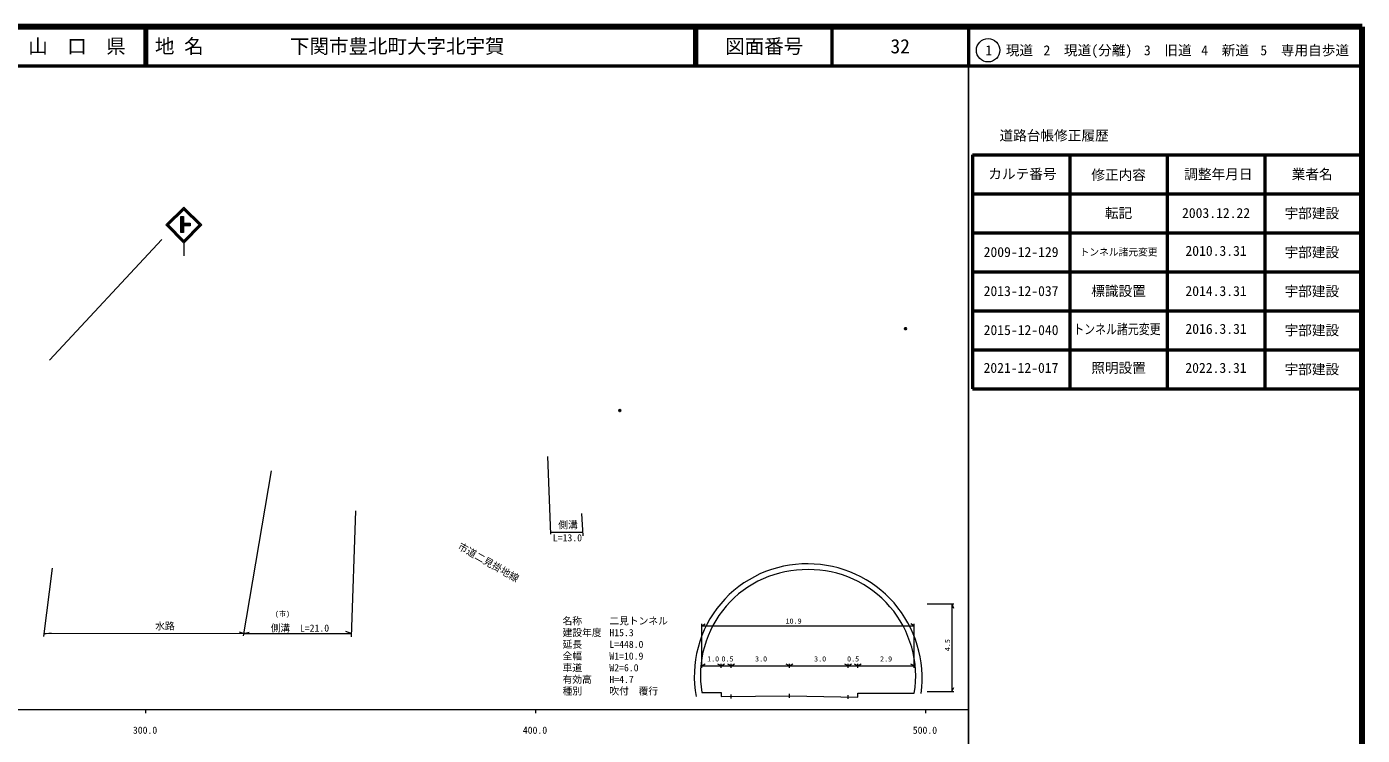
# Model space of a CAD drawing. Units: millimetres, scale not verified. Extents: x 40000 to 680000, y 20000 to 380000.
# Drawn here: x 337494 to 680000, y 198357 to 380000 of the extents above; entities that cross this region are included whole.
import ezdxf
from ezdxf.enums import TextEntityAlignment as Align

# ---------------------------------------------------------------- set-up
doc = ezdxf.new("R2010")
doc.units = ezdxf.units.MM
doc.header["$LTSCALE"] = 1000
doc.header["$PDMODE"] = 32
doc.header["$PDSIZE"] = 500
for name, color, linetype, lineweight in [('M-BGD', 7, 'Continuous', 13), ('M-STR-HTXT', 7, 'Continuous', 13), ('M-STR-STRC', 7, 'Continuous', 13), ('M-TTL', 2, 'Continuous', 140), ('M-TTL-BAND', 7, 'Continuous', 13), ('M-TTL-FRAM', 2, 'Continuous', 50), ('M-TTL-LINE', 7, 'Continuous', 50), ('M-TTL-TXT', 7, 'Continuous', 13)]:
    doc.layers.add(name, color=color, linetype=linetype, lineweight=lineweight)
doc.layers.add('M-BMK-HTXT', color=7, linetype='Continuous')
doc.layers.add('M-OTRS', color=6, linetype='Continuous')
doc.styles.add('ＭＳ ゴシック', font='')
doc.styles.get('ＭＳ ゴシック').set_extended_font_data('MS Gothic')

msp = doc.modelspace()

# ---------------------------------------------------------------- linework, layer by layer
at = {"layer": 'M-BGD'}
for p, q in [((568377, 232038), (575239, 232038)), ((574739, 232038), (574739, 209538)), ((574739, 232038), (575147, 230919)), ((510619, 215658), (510619, 226957)), ((510619, 226457), (511471, 226932)), ((510619, 226457), (565119, 226457)), ((565119, 226457), (564259, 226897)), ((565119, 215658), (565119, 226957)), ((510619, 216158), (511471, 216633)), ((510619, 216158), (565119, 216158)), ((515619, 216158), (514759, 216598)), ((515619, 215658), (515619, 216658)), ((515619, 216158), (516471, 216633)), ((518119, 216158), (517259, 216598)), ((518119, 215658), (518119, 216658)), ((518119, 216158), (518971, 216633)), ((533119, 216158), (532259, 216598)), ((533119, 215658), (533119, 216658)), ((533119, 216158), (533971, 216633)), ((548119, 216158), (547259, 216598)), ((548119, 215658), (548119, 216658)), ((548119, 216158), (548971, 216633)), ((550619, 216158), (549759, 216598)), ((550619, 215658), (550619, 216658)), ((550619, 216158), (551471, 216633)), ((565119, 216158), (564259, 216598)), ((510620, 209287), (515620, 209287)), ((515620, 209287), (515620, 208287)), ((533119, 207996), (533119, 208996)), ((550615, 209128), (565115, 209128)), ((550615, 208128), (550615, 209128)), ((568377, 209538), (575239, 209538)), ((574739, 209538), (575215, 210647)), ((515620, 208291), (533170, 208498)), ((518120, 207820), (518120, 208820)), ((533170, 208498), (550615, 208128)), ((548115, 207681), (548115, 208681))]:
    msp.add_line(p, q, dxfattribs=at)
for centre, radius, start, end in [((537438, 213543), 28748, 89.09932, 190.54676), ((537366, 213715), 27110, 88.89304, 189.40054), ((537909, 213086), 29201, 352.16326, 90.03731), ((538157, 213510), 27312, 350.7686, 90.56072)]:
    msp.add_arc(centre, radius, start, end, dxfattribs=at)
at = {"layer": 'M-OTRS'}
for p in [(562873, 302595), (489579, 281581)]:
    msp.add_point(p, dxfattribs=at)
at = {"layer": 'M-STR-HTXT'}
for p, q in [((471060, 269845), (471814, 249944)), ((400165, 266189), (393003, 223825)), ((421799, 255937), (420668, 223599)), ((479805, 255221), (480106, 249492)), ((471797, 250397), (480058, 250397)), ((344044, 241200), (341782, 223712)), ((341870, 224392), (343780, 224616)), ((393105, 224428), (341870, 224392)), ((393105, 224428), (392042, 224786)), ((393105, 224428), (394549, 224767)), ((393105, 224428), (420697, 224428)), ((420697, 224428), (419311, 224993))]:
    msp.add_line(p, q, dxfattribs=at)
at = {"layer": 'M-STR-STRC'}
for p, q in [((343305, 294532), (372141, 325441)), ((377795, 324498), (377795, 321296))]:
    msp.add_line(p, q, dxfattribs=at)
for points in [[(382423, 329219), (377795, 333753), (373168, 329219), (377795, 324498)], [(377795, 333403), (382069, 329215), (377795, 324856), (373522, 329215)], [(377795, 333338), (382004, 329215), (377795, 324922), (373587, 329215)], [(377795, 333269), (381934, 329214), (377795, 324993), (373657, 329214)], [(377795, 333197), (381861, 329213), (377795, 325066), (373730, 329213)], [(377795, 333117), (381780, 329213), (377795, 325148), (373811, 329213)], [(377795, 325213), (381709, 329219), (377795, 333053), (373882, 329219)]]:
    msp.add_lwpolyline(points, close=True, dxfattribs=at)
for points in [[(377684, 331157), (377684, 329649), (379433, 329649), (379433, 328949), (377684, 328949), (377684, 327255), (376984, 327255), (376984, 331342), (377684, 331342), (377684, 330938)], [(377595, 331157), (377595, 329559), (379344, 329559), (379344, 329038), (377595, 329038), (377595, 327345), (377074, 327345), (377074, 331252), (377595, 331252), (377595, 330938)], [(377494, 331157), (377494, 329459), (379243, 329459), (379243, 329139), (377494, 329139), (377494, 327445), (377175, 327445), (377175, 331152), (377494, 331152), (377494, 330938)], [(377390, 331157), (377390, 329354), (379139, 329354), (379139, 329243), (377390, 329243), (377390, 327550), (377279, 327550), (377279, 331047), (377390, 331047), (377390, 330938)]]:
    msp.add_lwpolyline(points, dxfattribs=at)
at = {"layer": 'M-TTL'}
for p, q in [((680000, 380000), (40000, 380000)), ((680000, 20000), (680000, 380000))]:
    msp.add_line(p, q, dxfattribs=at)
at = {"layer": 'M-TTL-BAND', "lineweight": 25}
msp.add_line((579000, 20000), (579000, 370000), dxfattribs=at)
at = {"layer": 'M-TTL-BAND'}
for p, q in [((40000, 205000), (579000, 205000)), ((368000, 205000), (368000, 204000)), ((468000, 205000), (468000, 204000)), ((568000, 205000), (568000, 204000))]:
    msp.add_line(p, q, dxfattribs=at)
at = {"layer": 'M-TTL-FRAM'}
for p, q in [((580000, 347197), (580000, 287197)), ((580000, 347197), (680000, 347197)), ((580000, 287197), (680000, 287197))]:
    msp.add_line(p, q, dxfattribs=at)
at = {"layer": 'M-TTL-LINE'}
for p, q in [((367750, 380000), (367750, 370000)), ((368250, 380000), (368250, 370000)), ((508747, 380000), (508747, 370000)), ((509247, 380000), (509247, 370000)), ((543997, 380000), (543997, 370000)), ((579000, 380000), (579000, 370000)), ((40000, 370000), (680000, 370000)), ((605000, 347197), (605000, 287197)), ((630000, 347197), (630000, 287197)), ((655000, 347197), (655000, 287197)), ((580000, 337197), (680000, 337197)), ((580000, 327197), (680000, 327197)), ((580000, 317197), (680000, 317197)), ((580000, 307197), (680000, 307197)), ((580000, 297197), (680000, 297197))]:
    msp.add_line(p, q, dxfattribs=at)
at = {"layer": 'M-TTL-TXT'}
msp.add_circle((584031, 373958), 3000, dxfattribs=at)

# ---------------------------------------------------------------- texts
at = {"layer": 'M-BGD', "style": 'ＭＳ ゴシック'}
for s, p in [('10.9', (532097, 226590)), ('1.0', (511969, 216882)), ('0.5', (515651, 216882)), ('3.0', (524272, 216882)), ('3.0', (539419, 216882)), ('2.9', (556334, 216882))]:
    msp.add_text(s, height=1320, dxfattribs=at).set_placement(p, align=Align.BOTTOM_LEFT)
msp.add_text('4.5', height=1320, rotation=90, dxfattribs=at).set_placement((574673, 221466), align=Align.BOTTOM_CENTER)
msp.add_text('0.5', height=1320, dxfattribs=at).set_placement((549422, 216882), align=Align.BOTTOM_CENTER)
at = {"layer": 'M-BMK-HTXT', "style": 'ＭＳ ゴシック'}
msp.add_text('市道二見掛地線', height=1833, rotation=330.167, dxfattribs=at).set_placement((447600, 245766), align=Align.BOTTOM_LEFT)
at = {"layer": 'M-STR-HTXT', "style": 'ＭＳ ゴシック'}
for s, p in [('名称', (474917, 226208)), ('二見トンネル', (486917, 226208)), ('建設年度', (474917, 223208)), ('延長', (474917, 220208)), ('H15.3', (486917, 223208)), ('全幅', (474917, 217208)), ('W1=10.9', (486917, 217208)), ('L=448.0', (486917, 220208)), ('車道', (474917, 214208)), ('W2=6.0', (486917, 214208)), ('有効高', (474917, 211208)), ('H=4.7', (486917, 211208)), ('種別', (474917, 208222)), ('吹付\u3000覆行', (486917, 208222))]:
    msp.add_text(s, height=1833, dxfattribs=at).set_placement(p, align=Align.BOTTOM_LEFT)
at = {"layer": 'M-STR-STRC', "style": 'ＭＳ ゴシック'}
for s, height, p in [('側溝', 1833, (476317, 250841)), ('L=13.0', 1833, (476166, 247525)), ('(市)', 1320, (403067, 228431)), ('水路', 1833, (372948, 224891)), ('側溝\u3000L=21.0', 1833, (407552, 224370))]:
    msp.add_text(s, height=height, dxfattribs=at).set_placement(p, align=Align.BOTTOM_CENTER)
at = {"layer": 'M-TTL-BAND', "style": 'ＭＳ ゴシック'}
for s, p in [('300.0', (367844, 198195)), ('400.0', (467844, 198195)), ('500.0', (567844, 198195))]:
    msp.add_text(s, height=1833, dxfattribs=at).set_placement(p, align=Align.BOTTOM_CENTER)
at = {"layer": 'M-TTL-TXT', "style": 'ＭＳ ゴシック'}
for s, height, p in [('山\u3000口\u3000県', 3666, (350375, 375000)), ('図面番号', 3666, (526622, 375000)), ('32', 3666, (561497, 375000)), ('1\u3000現道', 2566, (589448, 373958)), ('2\u3000現道(分離)', 2566, (609619, 373958)), ('3\u3000旧道', 2566, (630121, 373958)), ('4\u3000新道', 2566, (644824, 373958)), ('5\u3000専用自歩道', 2566, (665228, 373958)), ('道路台帳修正履歴', 2566, (600968, 352113)), ('カルテ番号', 2566, (592839, 342277)), ('修正内容', 2566, (617509, 342023)), ('調整年月日', 2566, (643089, 342197)), ('業者名', 2566, (667134, 342197)), ('転記', 2566, (617500, 332245)), ('2003.12.22', 2566, (642500, 332245)), ('宇部建設', 2566, (667077, 332189)), ('2009-12-129', 2566, (592500, 322245)), ('トンネル諸元変更', 1833, (617500, 322245)), ('宇部建設', 2566, (667077, 322189)), ('2013-12-037', 2566, (592500, 312245)), ('標識設置', 2566, (617500, 312245)), ('2014.3.31', 2566, (642500, 312245)), ('宇部建設', 2566, (667077, 312189)), ('2015-12-040', 2566, (592500, 302245)), ('宇部建設', 2566, (667077, 302189)), ('宇部建設', 2566, (667077, 292189))]:
    msp.add_text(s, height=height, dxfattribs=at).set_placement(p, align=Align.MIDDLE_CENTER)
for s, p in [('地 名', (370380, 375000)), ('下関市豊北町大字北宇賀', (405024, 375000))]:
    msp.add_text(s, height=3666, dxfattribs=at).set_placement(p, align=Align.MIDDLE_LEFT)
for s, p in [('2010.3.31', (642500, 320495)), ('2016.3.31', (642500, 300495))]:
    msp.add_text(s, height=2566, dxfattribs=at).set_placement(p, align=Align.BOTTOM_CENTER)
at = {"layer": 'M-TTL-TXT', "style": 'ＭＳ ゴシック', "width": 0.8}
msp.add_text('トンネル諸元変更', height=2566, dxfattribs=at).set_placement((605880, 300416), align=Align.BOTTOM_LEFT)
at = {"layer": 'M-TTL-TXT', "style": 'ＭＳ ゴシック'}
for s, p in [('2021-12-017', (582875, 290495)), ('照明設置', (610500, 290495)), ('2022.3.31', (634625, 290495))]:
    msp.add_text(s, height=2566, dxfattribs=at).set_placement(p, align=Align.BOTTOM_LEFT)

doc.saveas('drawing.dxf')
